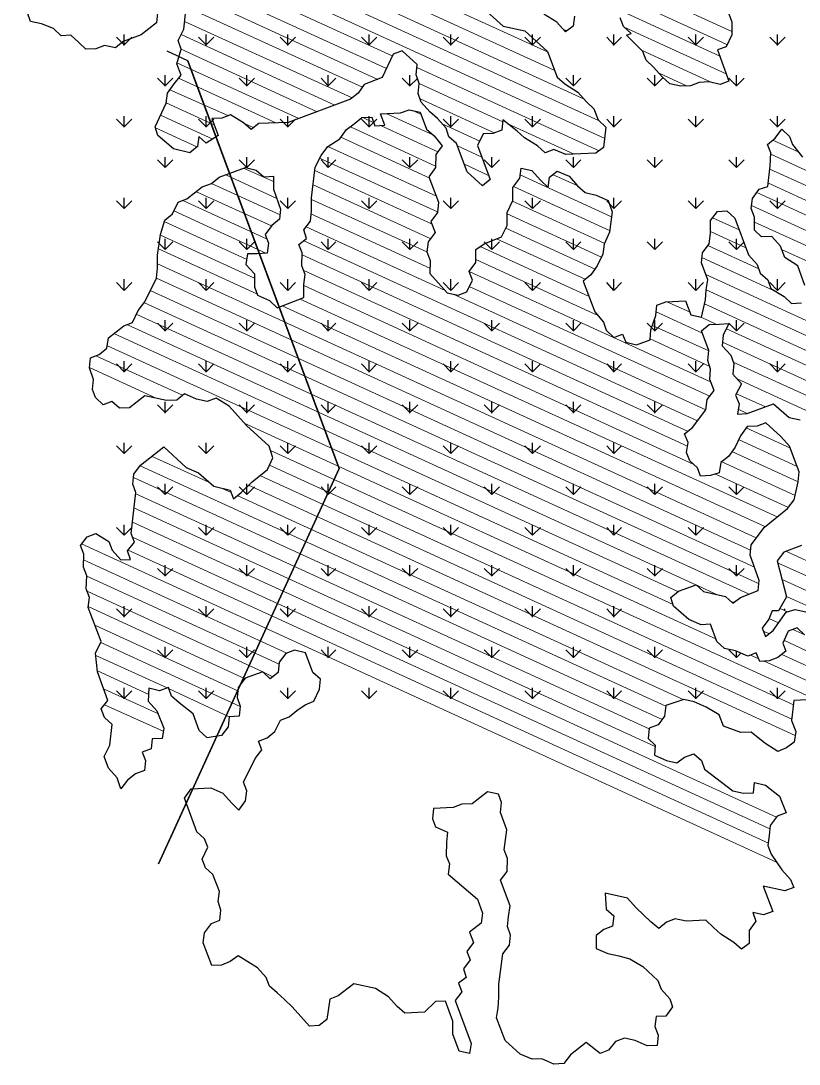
# Model space of a CAD drawing. Header units: metres. Extents: x -8.9 to 30.3, y -11.7 to 25.6.
# Drawn here: x -0.217 to 1.495, y -0.755 to 1.54 of the extents above; entities that cross this region are included whole.
import ezdxf

# ---------------------------------------------------------------- set-up
doc = ezdxf.new("R2010")
doc.units = ezdxf.units.M
for name, color, linetype, lineweight in [('P2D_C253_L025', 253, 'Continuous', 25), ('P2D_C7_L020', 7, 'Continuous', 20), ('P2D_C7_L030', 7, 'Continuous', 30), ('P2D_C94_L025', 94, 'Continuous', 25)]:
    doc.layers.add(name, color=color, linetype=linetype, lineweight=lineweight)

msp = doc.modelspace()

# ---------------------------------------------------------------- linework, layer by layer
at = {"layer": 'P2D_C253_L025'}
for q in [(0.104634, 1.472847), (0.483517, 0.555272), (0.483517, 0.555272)]:
    msp.add_line((0.150142, 1.451681), q, dxfattribs=at)
for points in [[(0.483517, 0.555272), (0.465526, 0.601839), (0.167076, 1.405114), (0.150142, 1.451681)], [(0.483517, 0.555272), (0.085584, -0.314678), (0.483517, 0.555272)], [(0.106751, -0.269169), (0.462351, 0.509764), (0.483517, 0.555272)]]:
    msp.add_lwpolyline(points, dxfattribs=at)
at = {"layer": 'P2D_C7_L020'}
for p, q in [((0.942834, 1.470731), (-0.217099, 2.000956)), ((0.957651, 1.430514), (-0.210749, 1.964972)), ((1.021151, 1.368072), (-0.206516, 1.930047)), ((1.053959, 1.320447), (-0.202283, 1.895122)), ((1.066659, 1.281289), (-0.205458, 1.863372)), ((0.599934, 1.462264), (-0.205458, 1.830564)), ((0.587234, 1.434747), (-0.192758, 1.791406)), ((1.347117, 1.516239), (1.102642, 1.628422)), ((0.568184, 1.410406), (0.143792, 1.605139)), ((1.336534, 1.487664), (1.098409, 1.596672)), ((0.534317, 1.393472), (0.146967, 1.570214)), ((1.319601, 1.462264), (1.088884, 1.568097)), ((0.512092, 1.370189), (0.142734, 1.538464)), ((0.984109, 1.517297), (0.975642, 1.521531)), ((1.334417, 1.423106), (1.110051, 1.525764)), ((0.473992, 1.354314), (0.135326, 1.509889)), ((0.434834, 1.339497), (0.135326, 1.477081)), ((1.304784, 1.402997), (1.148151, 1.474964)), ((0.394617, 1.324681), (0.125801, 1.447447)), ((1.055017, 1.253772), (0.653909, 1.436864)), ((1.247634, 1.396647), (1.187309, 1.424164)), ((0.343817, 1.315156), (0.130034, 1.413581)), ((0.843351, 1.317272), (0.659201, 1.401939)), ((0.237984, 1.331031), (0.110984, 1.388181)), ((0.208351, 1.310922), (0.102517, 1.359606)), ((0.824301, 1.292931), (0.661317, 1.368072)), ((0.205176, 1.279172), (0.089817, 1.332089)), ((0.687776, 1.289756), (0.588292, 1.335264)), ((0.662376, 1.334206), (0.645442, 1.342672)), ((0.295134, 1.304572), (0.275026, 1.314097)), ((0.559717, 1.315156), (0.535376, 1.326797)), ((0.700476, 1.251656), (0.572417, 1.309864)), ((0.792551, 1.274939), (0.710001, 1.313039)), ((0.999984, 1.246364), (0.856051, 1.311981)), ((0.170251, 1.262239), (0.079234, 1.304572)), ((0.695184, 1.219906), (0.507859, 1.306689)), ((1.457184, 1.300339), (1.457184, 1.301397)), ((0.697301, 1.154289), (0.458117, 1.263297)), ((0.682484, 1.193447), (0.486692, 1.283406)), ((0.796784, 1.240014), (0.743867, 1.264356)), ((1.493167, 1.251656), (1.437076, 1.277056)), ((1.600059, 1.169106), (1.432842, 1.246364)), ((0.699417, 1.119364), (0.440126, 1.237897)), ((0.811601, 1.199797), (0.758684, 1.224139)), ((0.345934, 1.148997), (0.233751, 1.200856)), ((0.338526, 1.186039), (0.272909, 1.215672)), ((0.686717, 1.092906), (0.429542, 1.210381)), ((1.082534, 1.108781), (0.881451, 1.200856)), ((1.008451, 1.176514), (0.952359, 1.201914)), ((1.608526, 1.133122), (1.430726, 1.213556)), ((0.353342, 1.113014), (0.202001, 1.181806)), ((0.683542, 1.061156), (0.426367, 1.178631)), ((1.079359, 1.078089), (0.866634, 1.175456)), ((1.622284, 1.092906), (1.427551, 1.182864)), ((0.334292, 1.088672), (0.169192, 1.163814)), ((1.650859, 1.047397), (1.402151, 1.161697)), ((0.323709, 1.060097), (0.139559, 1.144764)), ((0.676134, 1.031522), (0.422134, 1.146881)), ((1.066659, 1.050572), (0.864517, 1.142647)), ((1.917559, 0.891822), (1.390509, 1.133122)), ((0.321592, 1.028347), (0.119451, 1.121481)), ((0.682484, 0.995539), (0.421076, 1.115131)), ((1.060309, 1.019881), (0.852876, 1.115131)), ((1.362992, 1.080206), (1.304784, 1.106664)), ((0.280317, 1.014589), (0.098284, 1.098197)), ((0.716351, 0.946856), (0.410492, 1.086556)), ((1.046551, 0.993422), (0.849701, 1.083381)), ((2.290092, 0.688622), (1.396859, 1.097139)), ((0.297251, 0.973314), (0.089817, 1.068564)), ((1.271976, 0.660047), (0.405201, 1.055864)), ((1.024326, 0.971197), (0.829592, 1.060097)), ((1.377809, 1.039989), (1.300551, 1.075972)), ((0.303601, 0.938389), (0.085584, 1.037872)), ((1.031734, 0.934156), (0.793609, 1.043164)), ((1.406384, 0.994481), (1.294201, 1.045281)), ((2.265751, 0.667456), (1.456126, 1.036814)), ((1.250809, 0.636764), (0.402026, 1.025172)), ((1.049726, 0.892881), (0.784084, 1.014589)), ((1.446601, 0.942622), (1.281501, 1.018822)), ((1.401092, 0.402872), (0.083467, 1.005064)), ((1.249751, 0.603956), (0.405201, 0.990247)), ((1.300551, 0.745772), (0.769267, 0.988131)), ((1.388392, 0.375356), (0.081351, 0.973314)), ((2.383226, 0.481189), (1.289967, 0.981781)), ((1.396859, 0.338314), (0.067592, 0.946856)), ((1.262451, 0.564797), (0.405201, 0.957439)), ((1.298434, 0.714022), (0.769267, 0.955322)), ((2.373701, 0.452614), (1.291026, 0.947914)), ((1.407442, 0.301272), (0.054892, 0.919339)), ((1.446601, 0.448381), (0.397792, 0.927806)), ((1.289967, 0.684389), (0.734342, 0.938389)), ((1.253984, 0.899231), (1.204242, 0.921456)), ((1.420142, 0.427214), (0.357576, 0.912989)), ((1.282559, 0.852664), (1.180959, 0.899231)), ((2.366292, 0.422981), (1.286792, 0.917222)), ((1.384159, 0.279047), (0.037959, 0.893939)), ((1.312192, 0.872772), (1.279384, 0.887589)), ((1.228584, 0.284339), (-0.012841, 0.851606)), ((1.267742, 0.299156), (0.015734, 0.871714)), ((1.296317, 0.813506), (1.172492, 0.869597)), ((2.188492, 0.471664), (1.335476, 0.862189)), ((1.298434, 0.779639), (1.167201, 0.839964)), ((2.157801, 0.452614), (1.327009, 0.832556)), ((1.218001, 0.255764), (-0.026599, 0.825147)), ((0.138501, 0.716139), (-0.051999, 0.802922)), ((2.007517, 0.488597), (1.350292, 0.789164)), ((0.080292, 0.709789), (-0.065758, 0.777522)), ((2.015984, 0.451556), (1.358759, 0.752122)), ((1.421201, 0.690739), (1.357701, 0.719314)), ((1.380984, 0.675922), (1.360876, 0.685447)), ((1.313251, 0.179564), (0.273967, 0.654756)), ((1.476234, 0.599722), (1.378867, 0.644172)), ((1.491051, 0.559506), (1.361934, 0.618772)), ((0.197767, 0.524581), (0.071826, 0.581731)), ((1.567251, 0.030339), (0.332176, 0.594431)), ((1.493167, 0.525639), (1.347117, 0.592314)), ((1.202126, 0.032456), (0.045367, 0.560564)), ((1.482584, 0.035631), (0.330059, 0.562681)), ((1.486817, 0.496006), (1.323834, 0.570089)), ((1.193659, 0.002822), (0.030551, 0.535164)), ((1.479409, 0.003881), (0.308892, 0.539397)), ((1.472001, 0.469547), (1.311134, 0.542572)), ((0.245392, 0.502356), (0.224226, 0.511881)), ((1.486817, -0.032103), (0.283492, 0.518231)), ((1.165084, -0.017286), (0.035842, 0.499181)), ((1.240226, 0.047272), (0.259151, 0.496006)), ((1.178842, -0.056444), (0.031609, 0.468489)), ((1.445542, -0.212019), (0.028434, 0.436739)), ((1.430726, -0.237419), (0.028434, 0.403931)), ((1.445542, -0.310444), (-0.083749, 0.389114)), ((1.427551, -0.269169), (0.018909, 0.375356)), ((1.965184, 0.144639), (1.465651, 0.373239)), ((0.368159, 0.148872), (-0.079516, 0.354189)), ((1.980001, 0.105481), (1.447659, 0.347839)), ((0.351226, 0.124531), (-0.072108, 0.318206)), ((1.972592, 0.074789), (1.458242, 0.310797)), ((1.313251, 0.277989), (1.269859, 0.298097)), ((1.351351, 0.259997), (1.342884, 0.264231)), ((1.975767, 0.040922), (1.467767, 0.273756)), ((0.276084, 0.092781), (-0.067874, 0.250472)), ((1.469884, 0.239889), (1.452951, 0.247297)), ((0.260209, 0.066322), (-0.054116, 0.210256)), ((1.449776, 0.215547), (1.428609, 0.225072)), ((1.428609, 0.192264), (1.415909, 0.197556)), ((1.507984, 0.189089), (1.481526, 0.200731)), ((0.265501, 0.031397), (-0.041416, 0.172156)), ((1.522801, 0.148872), (1.461417, 0.177447)), ((0.104634, 0.072672), (-0.051999, 0.143581)), ((1.406384, 0.136172), (1.388392, 0.144639)), ((1.615934, 0.073731), (1.457184, 0.145697)), ((1.563017, 0.065264), (1.416967, 0.131939)), ((0.064417, 0.057856), (-0.048824, 0.109714)), ((0.085584, 0.015522), (-0.034008, 0.069497)), ((0.241159, 0.009172), (0.108867, 0.070556)), ((0.096167, -0.022578), (-0.032949, 0.035631))]:
    msp.add_line(p, q, dxfattribs=at)
msp.add_lwpolyline([(0.337467, 0.097014), (0.315242, 0.107597), (-0.069991, 0.284339)], dxfattribs=at)
at = {"layer": 'P2D_C7_L030'}
for points in [[(1.321717, 1.606197), (1.347117, 1.537406), (1.347117, 1.508831), (1.334417, 1.482372), (1.315367, 1.476022), (1.340767, 1.407231), (1.321717, 1.399822), (1.297376, 1.405114), (1.275151, 1.404056), (1.256101, 1.396647), (1.234934, 1.395589), (1.210592, 1.400881), (1.193659, 1.416756), (1.174609, 1.437922), (1.158734, 1.452739), (1.151326, 1.471789), (1.115342, 1.507772), (1.125926, 1.512006), (1.108992, 1.526822), (1.101584, 1.545872)], [(0.793609, 1.573389), (0.844409, 1.527881), (0.892034, 1.517297), (0.908967, 1.502481), (0.941776, 1.471789), (0.962942, 1.415697), (0.979876, 1.400881), (1.008451, 1.382889), (1.027501, 1.361722), (1.043376, 1.345847), (1.052901, 1.321506), (1.069834, 1.305631), (1.064542, 1.261181), (1.047609, 1.248481), (0.981992, 1.245306), (0.955534, 1.256947), (0.936484, 1.249539), (0.919551, 1.264356), (0.890976, 1.282347), (0.875101, 1.297164), (0.843351, 1.321506), (0.841234, 1.299281), (0.821126, 1.291872), (0.799959, 1.290814), (0.787259, 1.265414), (0.815834, 1.190272), (0.798901, 1.176514), (0.765034, 1.207206), (0.741751, 1.269647), (0.724817, 1.284464), (0.718467, 1.303514), (0.699417, 1.324681), (0.682484, 1.339497), (0.663434, 1.360664), (0.657084, 1.379714), (0.659201, 1.401939), (0.652851, 1.420989), (0.654967, 1.443214), (0.622159, 1.473906), (0.602051, 1.466497), (0.577709, 1.414639), (0.538551, 1.399822), (0.524792, 1.380772), (0.507859, 1.367014), (0.371334, 1.316214), (0.306776, 1.314097), (0.289842, 1.300339), (0.272909, 1.315156), (0.244334, 1.333147), (0.225284, 1.325739), (0.203059, 1.324681), (0.216817, 1.287639), (0.190359, 1.270706), (0.174484, 1.285522), (0.171309, 1.263297), (0.154376, 1.249539), (0.118392, 1.258006), (0.084526, 1.287639), (0.078176, 1.306689), (0.102517, 1.358547), (0.105692, 1.380772), (0.120509, 1.400881), (0.135326, 1.419931), (0.125801, 1.445331), (0.135326, 1.477081), (0.128976, 1.496131), (0.141676, 1.521531), (0.149084, 1.589264)], [(0.083467, 1.557514), (0.081351, 1.535289), (0.047484, 1.508831), (0.008326, 1.494014), (-0.008608, 1.480256), (-0.032949, 1.485547), (-0.051999, 1.478139), (-0.074224, 1.477081), (-0.090099, 1.492956), (-0.107033, 1.507772), (-0.128199, 1.506714), (-0.145133, 1.522589), (-0.171591, 1.533172), (-0.195933, 1.538464), (-0.202283, 1.557514)], [(1.001042, 1.550106), (0.997867, 1.527881), (0.980934, 1.515181), (0.961884, 1.536347), (0.933309, 1.554339)], [(1.527034, 0.047272), (1.483642, 0.045156), (1.478351, 0.000706), (1.487876, -0.023636), (1.484701, -0.046919), (1.467767, -0.059619), (1.448717, -0.067028), (1.420142, -0.049036), (1.389451, -0.024694), (1.367226, -0.025753), (1.329126, -0.011994), (1.319601, 0.013406), (1.291026, 0.030339), (1.264567, 0.041981), (1.241284, 0.047272), (1.202126, 0.033514), (1.198951, 0.010231), (1.185192, -0.008819), (1.165084, -0.016228), (1.162967, -0.038453), (1.178842, -0.053269), (1.176726, -0.075494), (1.203184, -0.087136), (1.226467, -0.092428), (1.243401, -0.079728), (1.263509, -0.072319), (1.280442, -0.087136), (1.286792, -0.106186), (1.349234, -0.153811), (1.372517, -0.159103), (1.394742, -0.158044), (1.396859, -0.135819), (1.421201, -0.141111), (1.451892, -0.165453), (1.466709, -0.202494), (1.446601, -0.209903), (1.431784, -0.230011), (1.429667, -0.252236), (1.426492, -0.274461), (1.433901, -0.293511), (1.457184, -0.327378), (1.476234, -0.348544), (1.483642, -0.366536), (1.463534, -0.373944), (1.415909, -0.363361), (1.437076, -0.419453), (1.416967, -0.426861), (1.393684, -0.421569), (1.400034, -0.440619), (1.385217, -0.460728), (1.385217, -0.489303), (1.368284, -0.502003), (1.351351, -0.487186), (1.322776, -0.469194), (1.306901, -0.454378), (1.289967, -0.438503), (1.246576, -0.440619), (1.222234, -0.435328), (1.203184, -0.442736), (1.186251, -0.456494), (1.169317, -0.441678), (1.136509, -0.410986), (1.117459, -0.389819), (1.068776, -0.379236), (1.070892, -0.414161), (1.087826, -0.428978), (1.084651, -0.451203), (1.065601, -0.458611), (1.048667, -0.472369), (1.048667, -0.500944), (1.074067, -0.511528), (1.098409, -0.516819), (1.122751, -0.523169), (1.151326, -0.540103), (1.184134, -0.570794), (1.191542, -0.589844), (1.210592, -0.611011), (1.216942, -0.629003), (1.202126, -0.649111), (1.180959, -0.650169), (1.177784, -0.672394), (1.185192, -0.691444), (1.183076, -0.713669), (1.160851, -0.714728), (1.134392, -0.703086), (1.111109, -0.697794), (1.091001, -0.705203), (1.076184, -0.724253), (1.057134, -0.731661), (1.026442, -0.707319), (0.992576, -0.734836), (0.977759, -0.753886), (0.955534, -0.754944), (0.929076, -0.743303), (0.907909, -0.744361), (0.881451, -0.732719), (0.848642, -0.703086), (0.829592, -0.653344), (0.832767, -0.631119), (0.834884, -0.607836), (0.834884, -0.579261), (0.843351, -0.512586), (0.858167, -0.493536), (0.860284, -0.471311), (0.853934, -0.452261), (0.856051, -0.430036), (0.859226, -0.406753), (0.838059, -0.350661), (0.852876, -0.331611), (0.853934, -0.303036), (0.846526, -0.283986), (0.851817, -0.239536), (0.838059, -0.201436), (0.840176, -0.179211), (0.833826, -0.161219), (0.809484, -0.155928), (0.775617, -0.182386), (0.753392, -0.183444), (0.734342, -0.190853), (0.690951, -0.192969), (0.688834, -0.215194), (0.695184, -0.233186), (0.721642, -0.244828), (0.719526, -0.267053), (0.718467, -0.296686), (0.725876, -0.314678), (0.722701, -0.336903), (0.787259, -0.391936), (0.798901, -0.422628), (0.795726, -0.444853), (0.770326, -0.464961), (0.778792, -0.487186), (0.763976, -0.507294), (0.771384, -0.525286), (0.756567, -0.545394), (0.762917, -0.564444), (0.745984, -0.577144), (0.753392, -0.596194), (0.738576, -0.615244), (0.773501, -0.709436), (0.770326, -0.731661), (0.747042, -0.726369), (0.733284, -0.689328), (0.733284, -0.660753), (0.717409, -0.616303), (0.695184, -0.617361), (0.670842, -0.640644), (0.627451, -0.642761), (0.610517, -0.627944), (0.591467, -0.606778), (0.562892, -0.588786), (0.515267, -0.578203), (0.481401, -0.604661), (0.462351, -0.612069), (0.456001, -0.656519), (0.439067, -0.670278), (0.417901, -0.671336), (0.379801, -0.629003), (0.362867, -0.613128), (0.346992, -0.598311), (0.330059, -0.583494), (0.322651, -0.564444), (0.303601, -0.543278), (0.261267, -0.516819), (0.243276, -0.529519), (0.224226, -0.536928), (0.203059, -0.537986), (0.184009, -0.488244), (0.187184, -0.466019), (0.202001, -0.445911), (0.221051, -0.438503), (0.223167, -0.416278), (0.216817, -0.397228), (0.219992, -0.375003), (0.205176, -0.337961), (0.189301, -0.323144), (0.181892, -0.304094), (0.194592, -0.277636), (0.187184, -0.259644), (0.170251, -0.243769), (0.142734, -0.169686), (0.157551, -0.149578), (0.200942, -0.147461), (0.227401, -0.159103), (0.246451, -0.180269), (0.262326, -0.196144), (0.277142, -0.176036), (0.280317, -0.153811), (0.272909, -0.134761), (0.298309, -0.082903), (0.313126, -0.063853), (0.305717, -0.044803), (0.324767, -0.037394), (0.341701, -0.023636), (0.354401, 0.001764), (0.373451, 0.009172), (0.390384, 0.022931), (0.408376, 0.035631), (0.427426, 0.043039), (0.440126, 0.069497), (0.442242, 0.091722), (0.425309, 0.106539), (0.409434, 0.149931), (0.385092, 0.155222), (0.366042, 0.147814), (0.351226, 0.128764), (0.349109, 0.106539), (0.331117, 0.092781), (0.315242, 0.107597), (0.276084, 0.093839), (0.261267, 0.073731), (0.259151, 0.051506), (0.265501, 0.032456), (0.263384, 0.010231), (0.241159, 0.009172), (0.239042, -0.013053), (0.224226, -0.032103), (0.192476, -0.037394), (0.175542, -0.021519), (0.161784, 0.015522), (0.131092, 0.039864), (0.114159, 0.054681), (0.107809, 0.073731), (0.087701, 0.066322), (0.064417, 0.071614), (0.063359, 0.043039), (0.082409, 0.021872), (0.097226, -0.016228), (0.094051, -0.038453), (0.071826, -0.039511), (0.069709, -0.061736), (0.049601, -0.069144), (0.057009, -0.087136), (0.054892, -0.109361), (0.034784, -0.116769), (0.017851, -0.130528), (0.003034, -0.149578), (-0.005433, -0.125236), (-0.024483, -0.104069), (-0.034008, -0.078669), (-0.021308, -0.053269), (-0.016016, -0.007761), (-0.032949, 0.007056), (-0.040358, 0.026106), (-0.025541, 0.045156), (-0.048824, 0.107597), (-0.053058, 0.148872), (-0.040358, 0.174272), (-0.068933, 0.249414), (-0.065758, 0.271639), (-0.073166, 0.290689), (-0.072108, 0.319264), (-0.079516, 0.338314), (-0.078458, 0.366889), (-0.085866, 0.385939), (-0.071049, 0.404989), (-0.051999, 0.412397), (-0.023424, 0.394406), (-0.016016, 0.375356), (0.003034, 0.354189), (0.024201, 0.355247), (0.017851, 0.374297), (0.032667, 0.393347), (0.025259, 0.412397), (0.035842, 0.502356), (0.029492, 0.520347), (0.031609, 0.542572), (0.046426, 0.562681), (0.097226, 0.602897), (0.146967, 0.557389), (0.173426, 0.545747), (0.207292, 0.516114), (0.243276, 0.507647), (0.250684, 0.488597), (0.267617, 0.502356), (0.291959, 0.525639), (0.325826, 0.553156), (0.337467, 0.578556), (0.329001, 0.603956), (0.279259, 0.649464), (0.241159, 0.691797), (0.212584, 0.709789), (0.192476, 0.702381), (0.169192, 0.707672), (0.142734, 0.719314), (0.125801, 0.705556), (0.103576, 0.704497), (0.055951, 0.715081), (0.022084, 0.688622), (-0.000141, 0.687564), (-0.017074, 0.702381), (-0.036124, 0.694972), (-0.053058, 0.710847), (-0.059408, 0.728839), (-0.057291, 0.751064), (-0.065758, 0.776464), (-0.063641, 0.798689), (-0.044591, 0.806097), (-0.027658, 0.819856), (-0.024483, 0.842081), (0.009384, 0.868539), (0.028434, 0.875947), (0.041134, 0.902406), (0.055951, 0.921456), (0.081351, 0.973314), (0.083467, 0.995539), (0.083467, 1.024114), (0.089817, 1.069622), (0.099342, 1.101372), (0.116276, 1.115131), (0.128976, 1.140531), (0.148026, 1.147939), (0.181892, 1.174397), (0.202001, 1.181806), (0.218934, 1.195564), (0.277142, 1.216731), (0.300426, 1.211439), (0.317359, 1.196622), (0.338526, 1.197681), (0.338526, 1.169106), (0.354401, 1.125714), (0.352284, 1.103489), (0.335351, 1.089731), (0.320534, 1.069622), (0.327942, 1.050572), (0.324767, 1.028347), (0.302542, 1.027289), (0.281376, 1.027289), (0.278201, 1.004006), (0.297251, 0.982839), (0.297251, 0.954264), (0.303601, 0.936272), (0.330059, 0.924631), (0.346992, 0.908756), (0.405201, 0.930981), (0.405201, 0.959556), (0.408376, 0.981781), (0.400967, 1.000831), (0.402026, 1.029406), (0.394617, 1.047397), (0.411551, 1.061156), (0.405201, 1.080206), (0.420017, 1.099256), (0.422134, 1.121481), (0.422134, 1.150056), (0.430601, 1.217789), (0.443301, 1.243189), (0.458117, 1.263297), (0.484576, 1.280231), (0.499392, 1.300339), (0.516326, 1.313039), (0.533259, 1.326797), (0.555484, 1.327856), (0.561834, 1.308806), (0.584059, 1.309864), (0.574534, 1.335264), (0.617926, 1.337381), (0.636976, 1.343731), (0.661317, 1.338439), (0.675076, 1.301397), (0.692009, 1.286581), (0.710001, 1.264356), (0.696242, 1.245306), (0.695184, 1.216731), (0.680367, 1.196622), (0.701534, 1.140531), (0.699417, 1.118306), (0.684601, 1.098197), (0.694126, 1.073856), (0.679309, 1.053747), (0.676134, 1.031522), (0.683542, 1.012472), (0.682484, 0.983897), (0.720584, 0.941564), (0.744926, 0.936272), (0.763976, 0.943681), (0.776676, 0.969081), (0.769267, 0.988131), (0.784084, 1.008239), (0.784084, 1.036814), (0.802076, 1.049514), (0.840176, 1.064331), (0.852876, 1.089731), (0.852876, 1.118306), (0.865576, 1.144764), (0.865576, 1.173339), (0.880392, 1.193447), (0.883567, 1.215672), (0.906851, 1.210381), (0.925901, 1.189214), (0.942834, 1.173339), (0.946009, 1.195564), (0.962942, 1.209322), (0.989401, 1.197681), (1.007392, 1.176514), (1.024326, 1.161697), (1.048667, 1.156406), (1.075126, 1.144764), (1.083592, 1.119364), (1.078301, 1.074914), (1.066659, 1.048456), (1.063484, 1.026231), (1.050784, 1.000831), (1.037026, 0.980722), (1.020092, 0.966964), (1.045492, 0.899231), (1.064542, 0.877006), (1.070892, 0.859014), (1.087826, 0.843139), (1.106876, 0.850547), (1.114284, 0.832556), (1.137567, 0.827264), (1.167201, 0.837847), (1.169317, 0.860072), (1.179901, 0.891822), (1.182017, 0.914047), (1.202126, 0.921456), (1.245517, 0.923572), (1.257159, 0.892881), (1.280442, 0.887589), (1.288909, 0.925689), (1.291026, 0.947914), (1.294201, 0.970139), (1.280442, 1.007181), (1.282559, 1.029406), (1.297376, 1.049514), (1.300551, 1.071739), (1.300551, 1.100314), (1.315367, 1.120422), (1.336534, 1.121481), (1.353467, 1.105606), (1.384159, 1.025172), (1.403209, 1.004006), (1.409559, 0.984956), (1.426492, 0.970139), (1.432842, 0.951089), (1.462476, 0.933097), (1.478351, 0.918281), (1.500576, 0.919339)], [(1.507984, 0.957439), (1.492109, 1.000831), (1.463534, 1.018822), (1.454009, 1.044222), (1.434959, 1.065389), (1.412734, 1.064331), (1.396859, 1.079147), (1.396859, 1.107722), (1.389451, 1.126772), (1.392626, 1.148997), (1.407442, 1.169106), (1.426492, 1.175456), (1.431784, 1.220964), (1.432842, 1.249539), (1.425434, 1.267531), (1.442367, 1.281289), (1.457184, 1.301397), (1.474117, 1.285522), (1.480467, 1.267531), (1.502692, 1.240014)], [(1.506926, 0.189089), (1.491051, 0.204964), (1.470942, 0.197556), (1.459301, 0.171097), (1.465651, 0.153106), (1.448717, 0.139347), (1.429667, 0.131939), (1.408501, 0.130881), (1.401092, 0.149931), (1.382042, 0.142522), (1.355584, 0.154164), (1.331242, 0.159456), (1.314309, 0.174272), (1.300551, 0.212372), (1.279384, 0.211314), (1.252926, 0.222956), (1.219059, 0.252589), (1.212709, 0.271639), (1.229642, 0.285397), (1.268801, 0.299156), (1.284676, 0.284339), (1.333359, 0.273756), (1.349234, 0.258939), (1.366167, 0.271639), (1.405326, 0.286456), (1.407442, 0.308681), (1.387334, 0.364772), (1.389451, 0.386997), (1.419084, 0.426156), (1.469884, 0.467431), (1.484701, 0.486481), (1.493167, 0.525639), (1.495284, 0.547864), (1.474117, 0.603956), (1.455067, 0.625122), (1.422259, 0.655814), (1.403209, 0.648406), (1.380984, 0.647347), (1.366167, 0.627239), (1.354526, 0.601839), (1.339709, 0.581731), (1.322776, 0.567972), (1.319601, 0.545747), (1.300551, 0.539397), (1.278326, 0.538339), (1.271976, 0.556331), (1.255042, 0.572206), (1.247634, 0.590197), (1.250809, 0.612422), (1.243401, 0.631472), (1.260334, 0.645231), (1.289967, 0.684389), (1.293142, 0.706614), (1.307959, 0.726722), (1.298434, 0.751064), (1.300551, 0.773289), (1.294201, 0.792339), (1.296317, 0.814564), (1.280442, 0.857956), (1.297376, 0.871714), (1.319601, 0.872772), (1.340767, 0.873831), (1.328067, 0.848431), (1.325951, 0.825147), (1.345001, 0.803981), (1.351351, 0.785989), (1.349234, 0.762706), (1.368284, 0.741539), (1.355584, 0.716139), (1.362992, 0.697089), (1.359817, 0.674864), (1.380984, 0.675922), (1.439192, 0.697089), (1.473059, 0.667456), (1.497401, 0.662164)], [(1.500576, 0.385939), (1.461417, 0.371122), (1.446601, 0.352072), (1.467767, 0.272697), (1.449776, 0.242006), (1.436017, 0.242006), (1.428609, 0.224014), (1.413792, 0.203906), (1.421201, 0.185914), (1.438134, 0.198614), (1.466709, 0.238831), (1.486817, 0.245181), (1.510101, 0.239889)]]:
    msp.add_lwpolyline(points, dxfattribs=at)
at = {"layer": 'P2D_C94_L025'}
for p, q in [((0.010442, 1.485547), (0.010442, 1.509889)), ((0.190359, 1.485547), (0.190359, 1.509889)), ((0.370276, 1.485547), (0.370276, 1.509889)), ((0.549134, 1.485547), (0.549134, 1.509889)), ((0.729051, 1.485547), (0.729051, 1.509889)), ((0.908967, 1.485547), (0.908967, 1.509889)), ((1.087826, 1.485547), (1.087826, 1.509889)), ((1.267742, 1.485547), (1.267742, 1.509889)), ((1.447659, 1.485547), (1.447659, 1.509889)), ((0.100401, 1.395589), (0.100401, 1.419931)), ((0.280317, 1.395589), (0.280317, 1.419931)), ((0.459176, 1.395589), (0.459176, 1.419931)), ((0.639092, 1.395589), (0.639092, 1.419931)), ((0.998926, 1.395589), (0.998926, 1.419931)), ((1.177784, 1.395589), (1.177784, 1.419931)), ((1.357701, 1.395589), (1.357701, 1.419931)), ((0.010442, 1.305631), (0.010442, 1.329972)), ((0.190359, 1.305631), (0.190359, 1.329972)), ((0.370276, 1.305631), (0.370276, 1.329972)), ((0.549134, 1.305631), (0.549134, 1.329972)), ((0.729051, 1.305631), (0.729051, 1.329972)), ((0.908967, 1.305631), (0.908967, 1.329972)), ((1.087826, 1.305631), (1.087826, 1.329972)), ((1.267742, 1.305631), (1.267742, 1.329972)), ((1.447659, 1.305631), (1.447659, 1.329972)), ((0.100401, 1.216731), (0.100401, 1.240014)), ((0.280317, 1.216731), (0.280317, 1.240014)), ((0.459176, 1.216731), (0.459176, 1.240014)), ((0.639092, 1.216731), (0.639092, 1.240014)), ((0.819009, 1.216731), (0.819009, 1.240014)), ((0.998926, 1.216731), (0.998926, 1.240014)), ((1.177784, 1.216731), (1.177784, 1.240014)), ((1.357701, 1.216731), (1.357701, 1.240014)), ((0.100401, 1.216731), (0.083467, 1.233664)), ((0.100401, 1.216731), (0.117334, 1.233664)), ((0.280317, 1.216731), (0.263384, 1.233664)), ((0.280317, 1.216731), (0.297251, 1.233664)), ((0.459176, 1.216731), (0.443301, 1.233664)), ((0.459176, 1.216731), (0.476109, 1.233664)), ((0.639092, 1.216731), (0.622159, 1.233664)), ((0.639092, 1.216731), (0.656026, 1.233664)), ((0.819009, 1.216731), (0.802076, 1.233664)), ((0.819009, 1.216731), (0.835942, 1.233664)), ((0.998926, 1.216731), (0.981992, 1.233664)), ((0.998926, 1.216731), (1.014801, 1.233664)), ((1.177784, 1.216731), (1.160851, 1.233664)), ((1.177784, 1.216731), (1.194717, 1.233664)), ((1.357701, 1.216731), (1.340767, 1.233664)), ((1.357701, 1.216731), (1.374634, 1.233664)), ((0.010442, 1.126772), (0.010442, 1.150056)), ((0.190359, 1.126772), (0.190359, 1.150056)), ((0.370276, 1.126772), (0.370276, 1.150056)), ((0.549134, 1.126772), (0.549134, 1.150056)), ((0.729051, 1.126772), (0.729051, 1.150056)), ((0.908967, 1.126772), (0.908967, 1.150056)), ((1.087826, 1.126772), (1.087826, 1.150056)), ((1.267742, 1.126772), (1.267742, 1.150056)), ((1.447659, 1.126772), (1.447659, 1.150056)), ((0.010442, 1.126772), (-0.006491, 1.143706)), ((0.010442, 1.126772), (0.027376, 1.143706)), ((0.190359, 1.126772), (0.173426, 1.143706)), ((0.190359, 1.126772), (0.207292, 1.143706)), ((0.370276, 1.126772), (0.353342, 1.143706)), ((0.370276, 1.126772), (0.387209, 1.143706)), ((0.549134, 1.126772), (0.532201, 1.143706)), ((0.549134, 1.126772), (0.566067, 1.143706)), ((0.729051, 1.126772), (0.712117, 1.143706)), ((0.729051, 1.126772), (0.745984, 1.143706)), ((0.908967, 1.126772), (0.892034, 1.143706)), ((0.908967, 1.126772), (0.925901, 1.143706)), ((1.087826, 1.126772), (1.071951, 1.143706)), ((1.087826, 1.126772), (1.104759, 1.143706)), ((1.267742, 1.126772), (1.250809, 1.143706)), ((1.267742, 1.126772), (1.284676, 1.143706)), ((1.447659, 1.126772), (1.430726, 1.143706)), ((1.447659, 1.126772), (1.464592, 1.143706)), ((0.100401, 1.036814), (0.100401, 1.060097)), ((0.280317, 1.036814), (0.280317, 1.060097)), ((0.459176, 1.036814), (0.459176, 1.060097)), ((0.639092, 1.036814), (0.639092, 1.060097)), ((0.819009, 1.036814), (0.819009, 1.060097)), ((0.998926, 1.036814), (0.998926, 1.060097)), ((1.177784, 1.036814), (1.177784, 1.060097)), ((1.357701, 1.036814), (1.357701, 1.060097)), ((0.100401, 1.036814), (0.083467, 1.053747)), ((0.100401, 1.036814), (0.117334, 1.053747)), ((0.280317, 1.036814), (0.263384, 1.053747)), ((0.280317, 1.036814), (0.297251, 1.053747)), ((0.459176, 1.036814), (0.443301, 1.053747)), ((0.459176, 1.036814), (0.476109, 1.053747)), ((0.639092, 1.036814), (0.622159, 1.053747)), ((0.639092, 1.036814), (0.656026, 1.053747)), ((0.819009, 1.036814), (0.802076, 1.053747)), ((0.819009, 1.036814), (0.835942, 1.053747)), ((0.998926, 1.036814), (0.981992, 1.053747)), ((0.998926, 1.036814), (1.014801, 1.053747)), ((1.177784, 1.036814), (1.160851, 1.053747)), ((1.177784, 1.036814), (1.194717, 1.053747)), ((1.357701, 1.036814), (1.340767, 1.053747)), ((1.357701, 1.036814), (1.374634, 1.053747)), ((0.010442, 0.946856), (-0.006491, 0.963789)), ((0.010442, 0.946856), (0.010442, 0.971197)), ((0.010442, 0.946856), (0.027376, 0.963789)), ((0.190359, 0.946856), (0.173426, 0.963789)), ((0.190359, 0.946856), (0.190359, 0.971197)), ((0.190359, 0.946856), (0.207292, 0.963789)), ((0.370276, 0.946856), (0.353342, 0.963789)), ((0.370276, 0.946856), (0.370276, 0.971197)), ((0.370276, 0.946856), (0.387209, 0.963789)), ((0.549134, 0.946856), (0.532201, 0.963789)), ((0.549134, 0.946856), (0.549134, 0.971197)), ((0.549134, 0.946856), (0.566067, 0.963789)), ((0.729051, 0.946856), (0.712117, 0.963789)), ((0.729051, 0.946856), (0.729051, 0.971197)), ((0.729051, 0.946856), (0.745984, 0.963789)), ((0.908967, 0.946856), (0.892034, 0.963789)), ((0.908967, 0.946856), (0.908967, 0.971197)), ((0.908967, 0.946856), (0.925901, 0.963789)), ((1.087826, 0.946856), (1.071951, 0.963789)), ((1.087826, 0.946856), (1.087826, 0.971197)), ((1.087826, 0.946856), (1.104759, 0.963789)), ((1.267742, 0.946856), (1.250809, 0.963789)), ((1.267742, 0.946856), (1.267742, 0.971197)), ((1.267742, 0.946856), (1.284676, 0.963789)), ((1.447659, 0.946856), (1.430726, 0.963789)), ((1.447659, 0.946856), (1.447659, 0.971197)), ((1.447659, 0.946856), (1.464592, 0.963789)), ((0.100401, 0.856897), (0.100401, 0.881239)), ((0.280317, 0.856897), (0.280317, 0.881239)), ((0.459176, 0.856897), (0.459176, 0.881239)), ((0.639092, 0.856897), (0.639092, 0.881239)), ((0.819009, 0.856897), (0.819009, 0.881239)), ((0.998926, 0.856897), (0.998926, 0.881239)), ((1.177784, 0.856897), (1.177784, 0.881239)), ((1.357701, 0.856897), (1.357701, 0.881239)), ((0.010442, 0.766939), (0.010442, 0.791281)), ((0.190359, 0.766939), (0.190359, 0.791281)), ((0.370276, 0.766939), (0.370276, 0.791281)), ((0.549134, 0.766939), (0.549134, 0.791281)), ((0.729051, 0.766939), (0.729051, 0.791281)), ((0.908967, 0.766939), (0.908967, 0.791281)), ((1.087826, 0.766939), (1.087826, 0.791281)), ((1.267742, 0.766939), (1.267742, 0.791281)), ((1.447659, 0.766939), (1.447659, 0.791281)), ((0.100401, 0.676981), (0.100401, 0.701322)), ((0.280317, 0.676981), (0.280317, 0.701322)), ((0.459176, 0.676981), (0.459176, 0.701322)), ((0.639092, 0.676981), (0.639092, 0.701322)), ((0.819009, 0.676981), (0.819009, 0.701322)), ((0.998926, 0.676981), (0.998926, 0.701322)), ((1.177784, 0.676981), (1.177784, 0.701322)), ((0.010442, 0.588081), (-0.006491, 0.605014)), ((0.010442, 0.588081), (0.010442, 0.611364)), ((0.010442, 0.588081), (0.027376, 0.605014)), ((0.190359, 0.588081), (0.173426, 0.605014)), ((0.190359, 0.588081), (0.190359, 0.611364)), ((0.190359, 0.588081), (0.207292, 0.605014)), ((0.370276, 0.588081), (0.353342, 0.605014)), ((0.370276, 0.588081), (0.370276, 0.611364)), ((0.370276, 0.588081), (0.387209, 0.605014)), ((0.549134, 0.588081), (0.532201, 0.605014)), ((0.549134, 0.588081), (0.549134, 0.611364)), ((0.549134, 0.588081), (0.566067, 0.605014)), ((0.729051, 0.588081), (0.712117, 0.605014)), ((0.729051, 0.588081), (0.729051, 0.611364)), ((0.729051, 0.588081), (0.745984, 0.605014)), ((0.908967, 0.588081), (0.892034, 0.605014)), ((0.908967, 0.588081), (0.908967, 0.611364)), ((0.908967, 0.588081), (0.925901, 0.605014)), ((1.087826, 0.588081), (1.071951, 0.605014)), ((1.087826, 0.588081), (1.087826, 0.611364)), ((1.087826, 0.588081), (1.104759, 0.605014)), ((0.100401, 0.498122), (0.083467, 0.515056)), ((0.100401, 0.498122), (0.100401, 0.521406)), ((0.100401, 0.498122), (0.117334, 0.515056)), ((0.280317, 0.498122), (0.263384, 0.515056)), ((0.280317, 0.498122), (0.280317, 0.521406)), ((0.280317, 0.498122), (0.297251, 0.515056)), ((0.459176, 0.498122), (0.443301, 0.515056)), ((0.459176, 0.498122), (0.459176, 0.521406)), ((0.459176, 0.498122), (0.476109, 0.515056)), ((0.639092, 0.498122), (0.622159, 0.515056)), ((0.639092, 0.498122), (0.639092, 0.521406)), ((0.639092, 0.498122), (0.656026, 0.515056)), ((0.819009, 0.498122), (0.802076, 0.515056)), ((0.819009, 0.498122), (0.819009, 0.521406)), ((0.819009, 0.498122), (0.835942, 0.515056)), ((0.998926, 0.498122), (0.981992, 0.515056)), ((0.998926, 0.498122), (0.998926, 0.521406)), ((0.998926, 0.498122), (1.014801, 0.515056)), ((1.177784, 0.498122), (1.160851, 0.515056)), ((1.177784, 0.498122), (1.177784, 0.521406)), ((1.177784, 0.498122), (1.194717, 0.515056)), ((1.357701, 0.498122), (1.340767, 0.515056)), ((1.357701, 0.498122), (1.357701, 0.521406)), ((1.357701, 0.498122), (1.373576, 0.513997)), ((0.010442, 0.408164), (-0.006491, 0.425097)), ((0.010442, 0.408164), (0.010442, 0.431447)), ((0.010442, 0.408164), (0.027376, 0.425097)), ((0.190359, 0.408164), (0.173426, 0.425097)), ((0.190359, 0.408164), (0.190359, 0.431447)), ((0.190359, 0.408164), (0.207292, 0.425097)), ((0.370276, 0.408164), (0.353342, 0.425097)), ((0.370276, 0.408164), (0.370276, 0.431447)), ((0.370276, 0.408164), (0.387209, 0.425097)), ((0.549134, 0.408164), (0.532201, 0.425097)), ((0.549134, 0.408164), (0.549134, 0.431447)), ((0.549134, 0.408164), (0.566067, 0.425097)), ((0.729051, 0.408164), (0.712117, 0.425097)), ((0.729051, 0.408164), (0.729051, 0.431447)), ((0.729051, 0.408164), (0.745984, 0.425097)), ((0.908967, 0.408164), (0.892034, 0.425097)), ((0.908967, 0.408164), (0.908967, 0.431447)), ((0.908967, 0.408164), (0.925901, 0.425097)), ((1.087826, 0.408164), (1.071951, 0.425097)), ((1.087826, 0.408164), (1.087826, 0.431447)), ((1.087826, 0.408164), (1.104759, 0.425097)), ((1.267742, 0.408164), (1.250809, 0.425097)), ((1.267742, 0.408164), (1.267742, 0.431447)), ((1.267742, 0.408164), (1.284676, 0.425097)), ((0.100401, 0.318206), (0.100401, 0.342547)), ((0.280317, 0.318206), (0.280317, 0.342547)), ((0.459176, 0.318206), (0.459176, 0.342547)), ((0.639092, 0.318206), (0.639092, 0.342547)), ((0.819009, 0.318206), (0.819009, 0.342547)), ((0.998926, 0.318206), (0.998926, 0.342547)), ((1.177784, 0.318206), (1.177784, 0.342547)), ((1.357701, 0.318206), (1.357701, 0.342547)), ((0.010442, 0.228247), (0.010442, 0.252589)), ((0.190359, 0.228247), (0.190359, 0.252589)), ((0.370276, 0.228247), (0.370276, 0.252589)), ((0.549134, 0.228247), (0.549134, 0.252589)), ((0.729051, 0.228247), (0.729051, 0.252589)), ((0.908967, 0.228247), (0.908967, 0.252589)), ((1.087826, 0.228247), (1.087826, 0.252589)), ((1.461417, 0.243064), (1.464592, 0.246239)), ((0.100401, 0.138289), (0.100401, 0.162631)), ((0.280317, 0.138289), (0.280317, 0.162631)), ((0.459176, 0.138289), (0.459176, 0.162631)), ((0.639092, 0.138289), (0.639092, 0.162631)), ((0.819009, 0.138289), (0.819009, 0.162631)), ((0.998926, 0.138289), (0.998926, 0.162631)), ((1.177784, 0.138289), (1.177784, 0.162631)), ((1.357701, 0.138289), (1.357701, 0.153106)), ((0.010442, 0.048331), (0.010442, 0.072672)), ((0.190359, 0.048331), (0.190359, 0.072672)), ((0.370276, 0.048331), (0.370276, 0.072672)), ((0.549134, 0.048331), (0.549134, 0.072672)), ((0.729051, 0.048331), (0.729051, 0.072672)), ((0.908967, 0.048331), (0.908967, 0.072672)), ((1.087826, 0.048331), (1.087826, 0.072672)), ((1.267742, 0.048331), (1.267742, 0.072672)), ((1.447659, 0.048331), (1.447659, 0.072672))]:
    msp.add_line(p, q, dxfattribs=at)
for points in [[(-0.006491, 1.503539), (0.010442, 1.486606), (0.027376, 1.503539)], [(0.173426, 1.503539), (0.190359, 1.486606), (0.207292, 1.503539)], [(0.353342, 1.503539), (0.370276, 1.486606), (0.387209, 1.503539)], [(0.532201, 1.503539), (0.549134, 1.486606), (0.566067, 1.503539)], [(0.712117, 1.503539), (0.729051, 1.486606), (0.745984, 1.503539)], [(0.892034, 1.503539), (0.908967, 1.486606), (0.925901, 1.503539)], [(1.071951, 1.503539), (1.087826, 1.486606), (1.104759, 1.503539)], [(1.250809, 1.503539), (1.267742, 1.486606), (1.284676, 1.503539)], [(1.430726, 1.503539), (1.447659, 1.486606), (1.464592, 1.503539)], [(0.083467, 1.413581), (0.100401, 1.396647), (0.117334, 1.413581)], [(0.263384, 1.413581), (0.280317, 1.396647), (0.297251, 1.413581)], [(0.443301, 1.413581), (0.459176, 1.396647), (0.476109, 1.413581)], [(0.622159, 1.413581), (0.639092, 1.396647), (0.656026, 1.413581)], [(0.981992, 1.413581), (0.998926, 1.396647), (1.014801, 1.413581)], [(1.160851, 1.413581), (1.177784, 1.396647), (1.194717, 1.413581)], [(1.340767, 1.413581), (1.357701, 1.396647), (1.374634, 1.413581)], [(-0.006491, 1.323622), (0.010442, 1.306689), (0.027376, 1.323622)], [(0.173426, 1.323622), (0.190359, 1.306689), (0.207292, 1.323622)], [(0.353342, 1.323622), (0.370276, 1.306689), (0.387209, 1.323622)], [(0.532201, 1.323622), (0.549134, 1.306689), (0.566067, 1.323622)], [(0.712117, 1.323622), (0.729051, 1.306689), (0.745984, 1.323622)], [(0.892034, 1.323622), (0.908967, 1.306689), (0.925901, 1.323622)], [(1.071951, 1.323622), (1.087826, 1.306689), (1.104759, 1.323622)], [(1.250809, 1.323622), (1.267742, 1.306689), (1.284676, 1.323622)], [(1.430726, 1.323622), (1.447659, 1.306689), (1.464592, 1.323622)], [(0.083467, 0.874889), (0.100401, 0.857956), (0.117334, 0.874889)], [(0.263384, 0.874889), (0.280317, 0.857956), (0.297251, 0.874889)], [(0.443301, 0.874889), (0.459176, 0.857956), (0.476109, 0.874889)], [(0.622159, 0.874889), (0.639092, 0.857956), (0.656026, 0.874889)], [(0.802076, 0.874889), (0.819009, 0.857956), (0.835942, 0.874889)], [(0.981992, 0.874889), (0.998926, 0.857956), (1.014801, 0.874889)], [(1.160851, 0.874889), (1.177784, 0.857956), (1.194717, 0.874889)], [(1.340767, 0.874889), (1.357701, 0.857956), (1.374634, 0.874889)], [(-0.006491, 0.784931), (0.010442, 0.767997), (0.027376, 0.784931)], [(0.173426, 0.784931), (0.190359, 0.767997), (0.207292, 0.784931)], [(0.353342, 0.784931), (0.370276, 0.767997), (0.387209, 0.784931)], [(0.532201, 0.784931), (0.549134, 0.767997), (0.566067, 0.784931)], [(0.712117, 0.784931), (0.729051, 0.767997), (0.745984, 0.784931)], [(0.892034, 0.784931), (0.908967, 0.767997), (0.925901, 0.784931)], [(1.071951, 0.784931), (1.087826, 0.767997), (1.104759, 0.784931)], [(1.250809, 0.784931), (1.267742, 0.767997), (1.284676, 0.784931)], [(1.430726, 0.784931), (1.447659, 0.767997), (1.464592, 0.784931)], [(0.083467, 0.694972), (0.100401, 0.678039), (0.117334, 0.694972)], [(0.263384, 0.694972), (0.280317, 0.678039), (0.297251, 0.694972)], [(0.443301, 0.694972), (0.459176, 0.678039), (0.476109, 0.694972)], [(0.622159, 0.694972), (0.639092, 0.678039), (0.656026, 0.694972)], [(0.802076, 0.694972), (0.819009, 0.678039), (0.835942, 0.694972)], [(0.981992, 0.694972), (0.998926, 0.678039), (1.014801, 0.694972)], [(1.160851, 0.694972), (1.177784, 0.678039), (1.194717, 0.694972)], [(0.083467, 0.335139), (0.100401, 0.319264), (0.117334, 0.335139)], [(0.263384, 0.335139), (0.280317, 0.319264), (0.297251, 0.335139)], [(0.443301, 0.335139), (0.459176, 0.319264), (0.476109, 0.335139)], [(0.622159, 0.335139), (0.639092, 0.319264), (0.656026, 0.335139)], [(0.802076, 0.335139), (0.819009, 0.319264), (0.835942, 0.335139)], [(0.981992, 0.335139), (0.998926, 0.319264), (1.014801, 0.335139)], [(1.160851, 0.335139), (1.177784, 0.319264), (1.194717, 0.335139)], [(1.340767, 0.335139), (1.357701, 0.319264), (1.374634, 0.335139)], [(-0.006491, 0.246239), (0.010442, 0.229306), (0.027376, 0.246239)], [(0.173426, 0.246239), (0.190359, 0.229306), (0.207292, 0.246239)], [(0.353342, 0.246239), (0.370276, 0.229306), (0.387209, 0.246239)], [(0.532201, 0.246239), (0.549134, 0.229306), (0.566067, 0.246239)], [(0.712117, 0.246239), (0.729051, 0.229306), (0.745984, 0.246239)], [(0.892034, 0.246239), (0.908967, 0.229306), (0.925901, 0.246239)], [(1.071951, 0.246239), (1.087826, 0.229306), (1.104759, 0.246239)], [(0.083467, 0.156281), (0.100401, 0.139347), (0.117334, 0.156281)], [(0.263384, 0.156281), (0.280317, 0.139347), (0.297251, 0.156281)], [(0.443301, 0.156281), (0.459176, 0.139347), (0.476109, 0.156281)], [(0.622159, 0.156281), (0.639092, 0.139347), (0.656026, 0.156281)], [(0.802076, 0.156281), (0.819009, 0.139347), (0.835942, 0.156281)], [(0.981992, 0.156281), (0.998926, 0.139347), (1.014801, 0.156281)], [(1.160851, 0.156281), (1.177784, 0.139347), (1.194717, 0.156281)], [(1.340767, 0.156281), (1.357701, 0.139347), (1.367226, 0.148872)], [(-0.006491, 0.066322), (0.010442, 0.049389), (0.027376, 0.066322)], [(0.173426, 0.066322), (0.190359, 0.049389), (0.207292, 0.066322)], [(0.353342, 0.066322), (0.370276, 0.049389), (0.387209, 0.066322)], [(0.532201, 0.066322), (0.549134, 0.049389), (0.566067, 0.066322)], [(0.712117, 0.066322), (0.729051, 0.049389), (0.745984, 0.066322)], [(0.892034, 0.066322), (0.908967, 0.049389), (0.925901, 0.066322)], [(1.071951, 0.066322), (1.087826, 0.049389), (1.104759, 0.066322)], [(1.250809, 0.066322), (1.267742, 0.049389), (1.284676, 0.066322)], [(1.430726, 0.066322), (1.447659, 0.049389), (1.464592, 0.066322)]]:
    msp.add_lwpolyline(points, dxfattribs=at)

doc.saveas('drawing.dxf')
